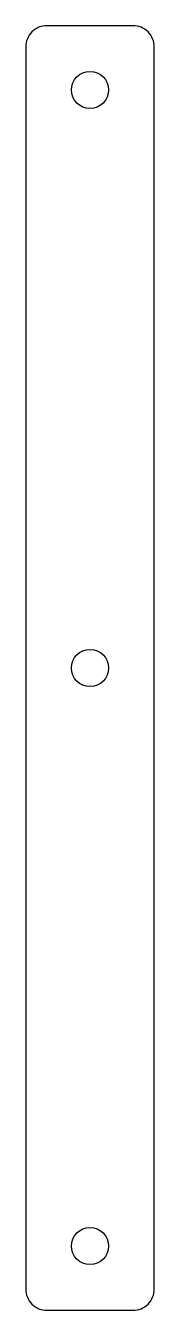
# Model space of a CAD drawing. Header units: millimetres. Extents: x -186.7 to -179.1, y -40 to 36.2.
import ezdxf

# ---------------------------------------------------------------- set-up
doc = ezdxf.new("R2010")
doc.units = ezdxf.units.MM
doc.layers.get('0').update_dxf_attribs({"linetype": 'CONTINUOUS'})

msp = doc.modelspace()

# ---------------------------------------------------------------- linework, layer by layer
msp.add_lwpolyline([(-179.07, 34.925, 0.414214), (-180.34, 36.195), (-185.42, 36.195, 0.414214), (-186.69, 34.925), (-186.69, -38.735, 0.414214), (-185.42, -40.005), (-180.34, -40.005, 0.414214), (-179.07, -38.735)], format="xyb", close=True)
for centre in [(-182.88, 32.385), (-182.88, -1.905), (-182.88, -36.195)]:
    msp.add_circle(centre, 1.1)

doc.saveas('drawing.dxf')
